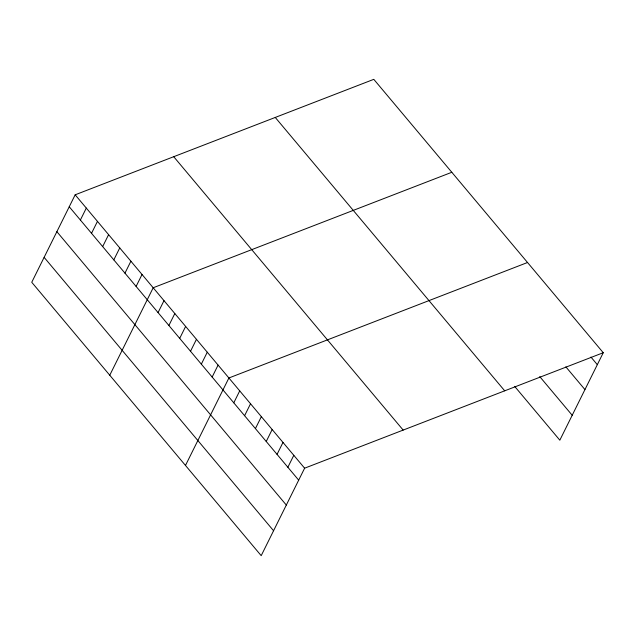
<?xml version="1.0" encoding="UTF-8"?>
<svg xmlns="http://www.w3.org/2000/svg" width="635" height="635" viewBox="0 0 635 635"><rect width="100%" height="100%" fill="white"/><g stroke="black" fill="none" stroke-linecap="round" stroke-linejoin="round"><path stroke-width="0.95" d="M75.168 194.81L31.75 282.281L261.199 555.665L304.617 468.193L603.25 352.719L373.801 79.335L75.168 194.81L304.617 468.193M80.383 220.035L86.312 208.09M91.527 233.315L97.457 221.369M102.672 246.594L108.609 234.648M113.816 259.874L119.753 247.928M124.96 273.153L130.897 261.199M136.104 286.433L142.042 274.479M109.76 375.229L153.186 287.758L451.81 172.283M158.067 312.595L163.997 300.649M168.886 325.485L174.815 313.539M179.705 338.376L185.634 326.422M190.524 351.258L196.453 339.312M201.335 364.149L207.272 352.203M212.153 377.039L218.083 365.093M185.483 465.447L228.902 377.976L527.534 262.501M233.791 402.812L239.72 390.866M244.602 415.703L250.539 403.757M255.421 428.593L261.35 416.639M266.24 441.476L272.169 429.53M277.058 454.366L282.988 442.42M287.869 467.257L293.807 455.311M603.25 352.719L559.832 440.19L514.652 386.366M590.955 357.084L597.321 364.665M565.856 366.847L584.946 389.588M539.75 376.603L572.198 415.266M275.257 117.443L504.706 390.827M173.72 156.702L403.169 430.086M69.239 206.756L298.688 480.147M56.864 231.68L286.322 505.063M44.125 257.358L273.574 530.741"/></g></svg>
